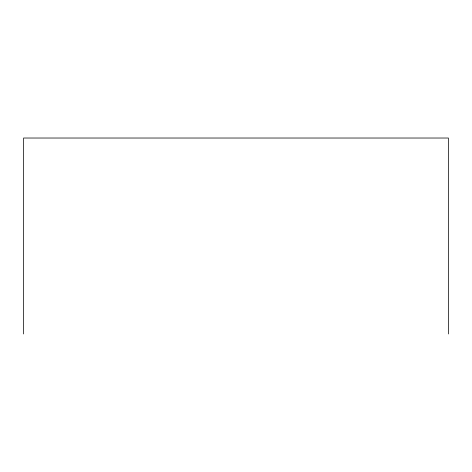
<?xml version="1.0" encoding="UTF-8"?>
<svg xmlns="http://www.w3.org/2000/svg" width="472" height="472" viewBox="0 0 472 472"><rect width="100%" height="100%" fill="white"/><g stroke="black" fill="none" stroke-linecap="round" stroke-linejoin="round"><path stroke-width="0.71" d="M448.4 333.975L448.4 138.025L23.6 138.025L23.6 333.975"/></g></svg>
